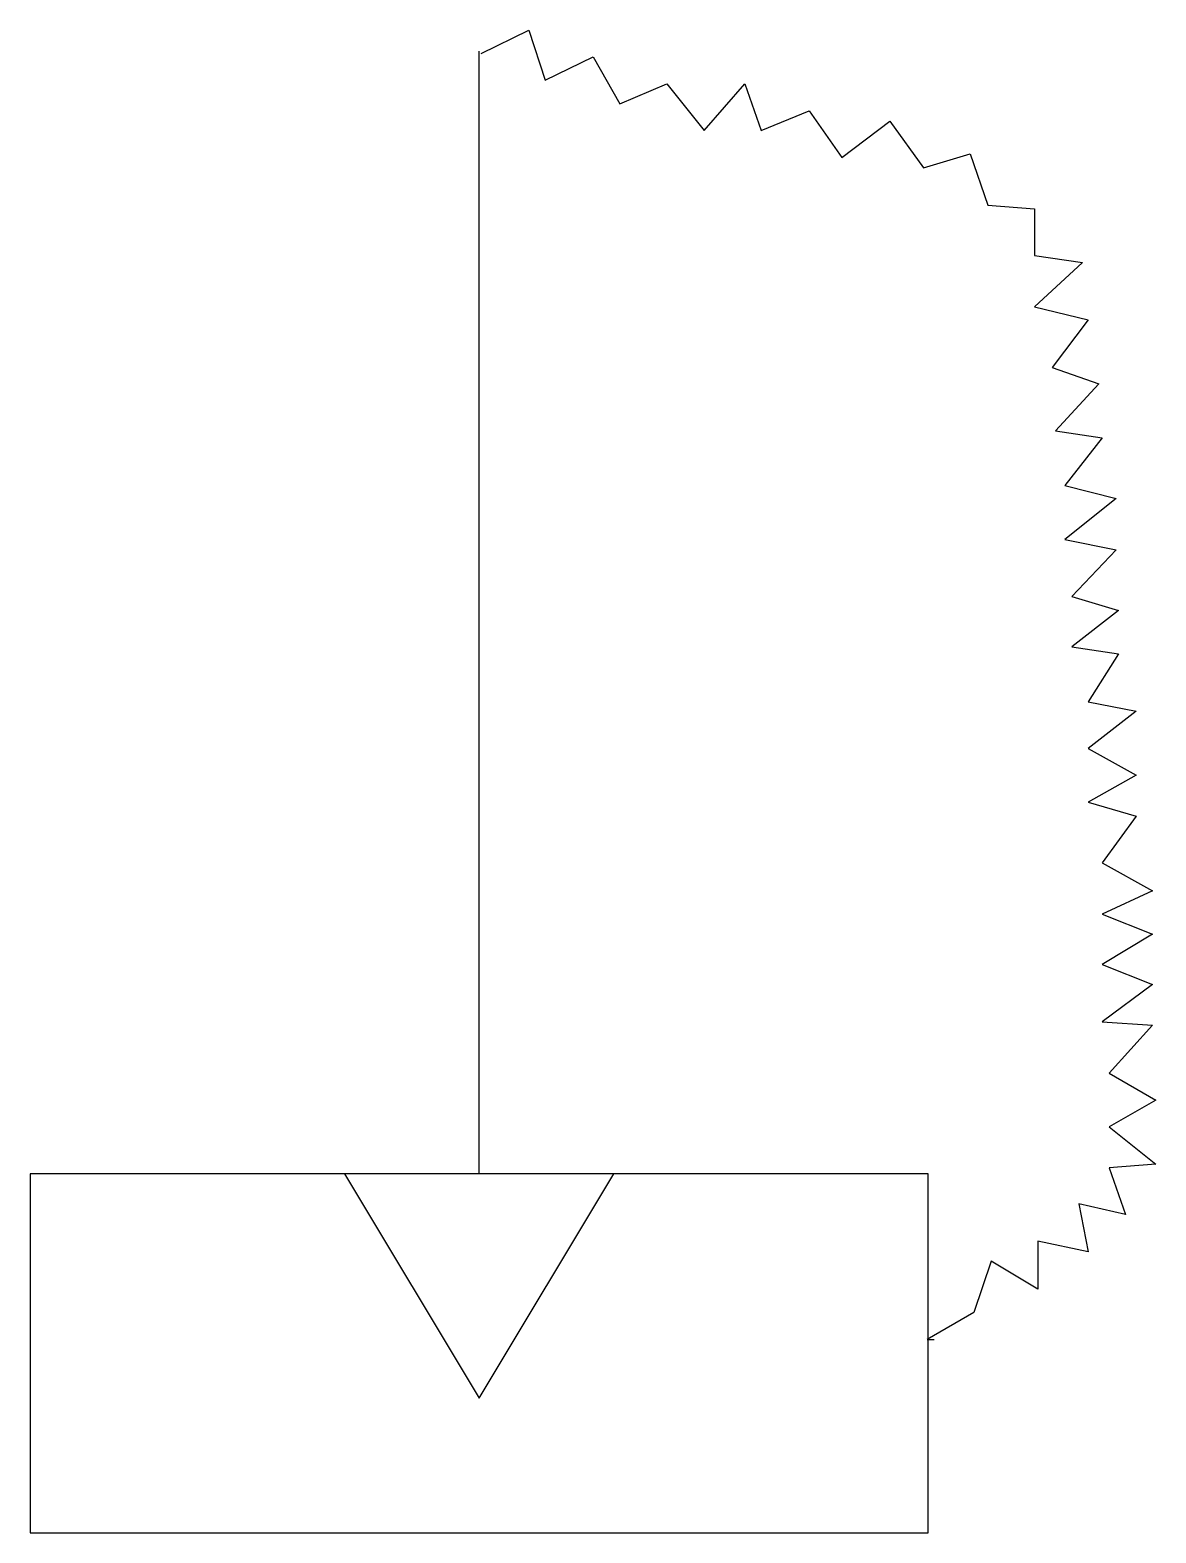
# Model space of a CAD drawing. Extents: x 263.1 to 275.6, y 200 to 216.8.
import ezdxf

# ---------------------------------------------------------------- set-up
doc = ezdxf.new("R2010")
doc.units = 0
doc.header["$LTSCALE"] = 6
doc.layers.add('1', color=7, linetype='CONTINUOUS')

msp = doc.modelspace()

# ---------------------------------------------------------------- linework, layer by layer
at = {"layer": '1', "color": 0}
for p, q in [((268.078, 204.025), (268.078, 216.525)), ((273.078, 204.025), (263.078, 204.025)), ((263.078, 204.025), (263.078, 200.025)), ((266.578, 204.025), (268.078, 201.525)), ((268.078, 201.525), (269.578, 204.025)), ((273.078, 200.025), (273.078, 204.025)), ((263.078, 200.025), (273.078, 200.025))]:
    msp.add_line(p, q, dxfattribs=at)
msp.add_lwpolyline([(268.099, 216.499), (268.632, 216.759), (268.814, 216.199), (269.347, 216.46), (269.646, 215.939), (270.166, 216.16), (270.582, 215.64), (271.037, 216.16), (271.219, 215.64), (271.752, 215.861), (272.116, 215.341), (272.649, 215.744), (273.026, 215.224), (273.546, 215.38), (273.741, 214.808), (274.261, 214.769), (274.261, 214.249), (274.794, 214.171), (274.261, 213.676), (274.859, 213.533), (274.456, 213), (274.976, 212.818), (274.495, 212.298), (275.015, 212.22), (274.599, 211.686), (275.171, 211.543), (274.599, 211.088), (275.171, 210.971), (274.677, 210.451), (275.197, 210.295), (274.677, 209.892), (275.197, 209.814), (274.859, 209.28), (275.392, 209.176), (274.859, 208.76), (275.392, 208.461), (274.859, 208.162), (275.392, 208.006), (275.015, 207.485), (275.574, 207.173), (275.015, 206.913), (275.574, 206.692), (275.015, 206.354), (275.574, 206.133), (275.015, 205.717), (275.574, 205.678), (275.093, 205.144), (275.613, 204.845), (275.093, 204.546), (275.613, 204.13), (275.093, 204.091), (275.275, 203.571), (274.755, 203.688), (274.859, 203.154), (274.3, 203.272), (274.3, 202.738), (273.78, 203.05), (273.585, 202.478), (273.065, 202.179), (273.143, 202.179)], dxfattribs=at)

doc.saveas('drawing.dxf')
